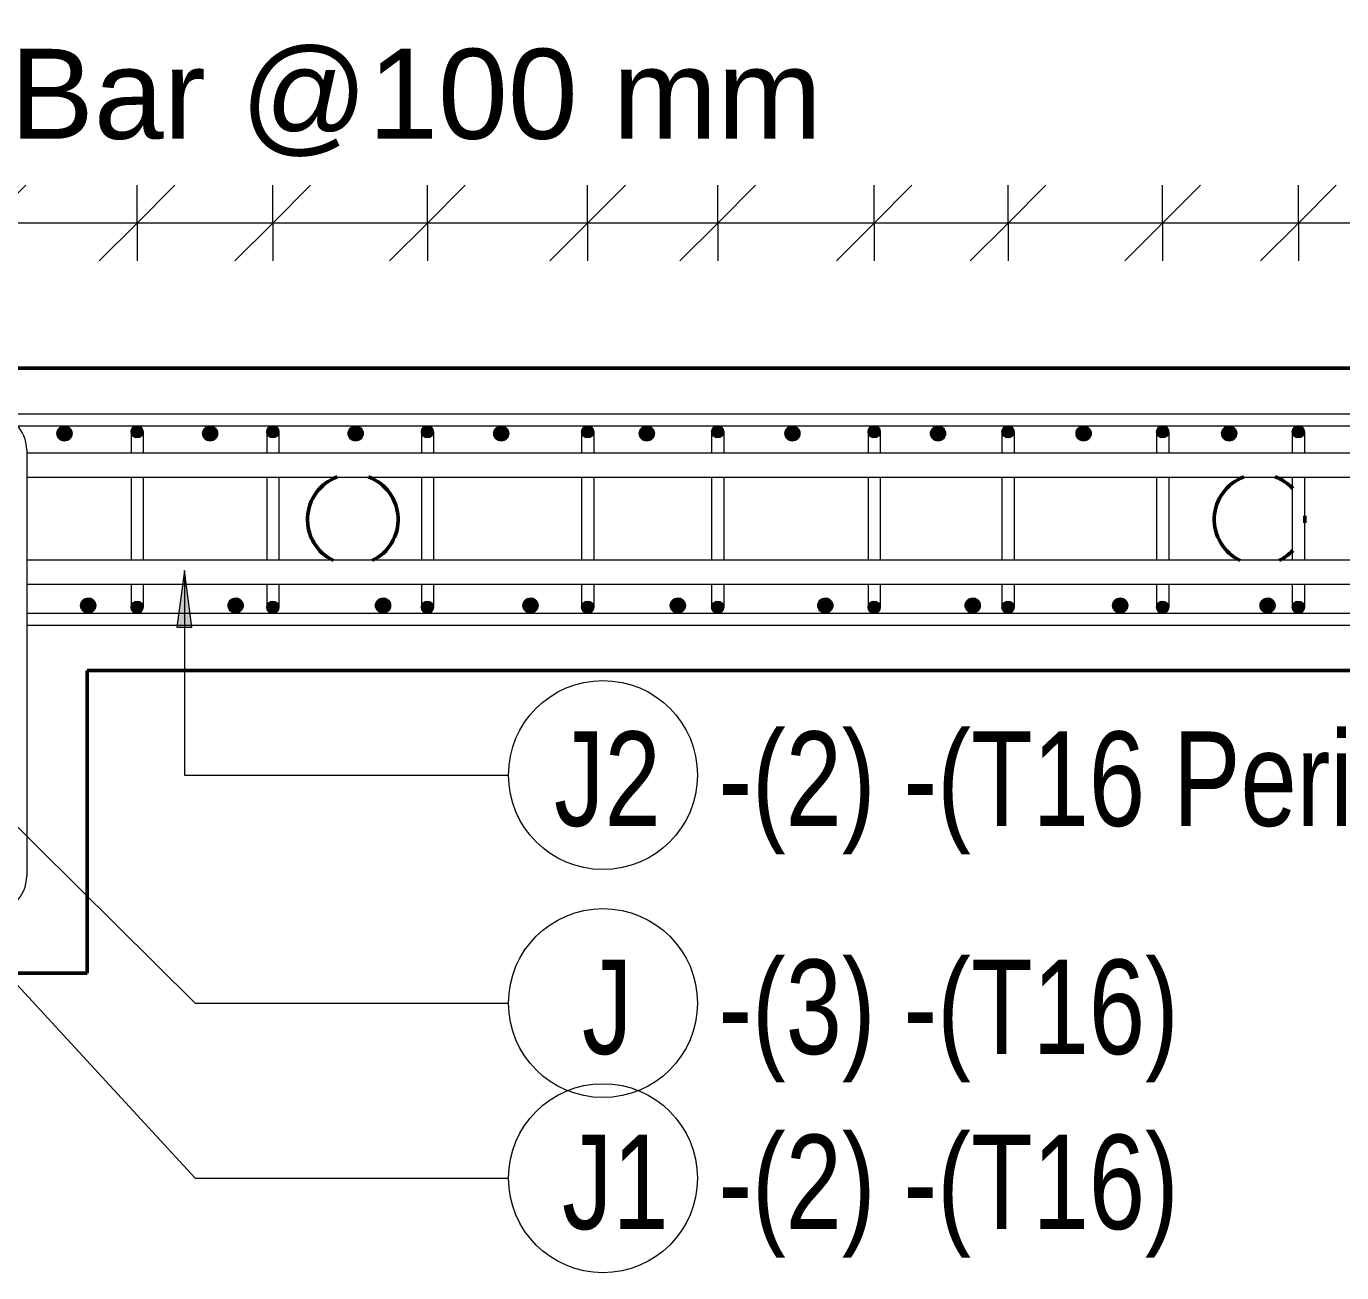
# Model space of a CAD drawing. Header units: millimetres. Extents: x 9013 to 19551, y 11604 to 23400.
# Drawn here: x 17665 to 18536, y 12516 to 13340 of the extents above; entities that cross this region are included whole.
import ezdxf

# ---------------------------------------------------------------- set-up
doc = ezdxf.new("R2010")
doc.units = ezdxf.units.MM
for name, color, linetype, lineweight in [('A-ANNO-DIMS', 211, 'Continuous', 9), ('A-ANNO-DIMS-25', 211, 'Continuous', 9), ('A-WALL', 113, 'Continuous', 25), ('S-RBAR', 171, 'Continuous', 18), ('S-RBAR-IDEN', 171, 'Continuous', 9)]:
    doc.layers.add(name, color=color, linetype=linetype, lineweight=lineweight)
doc.styles.add('Arial', font='arial.ttf', dxfattribs={"height": 59.53125})
doc.styles.add('Nirmala UI Semilight', font='NirmalaS.ttf', dxfattribs={"width": 0.8, "height": 62.5})
doc.dimstyles.new('Arrow_Filled_-_2_5_NI_UI_2', dxfattribs={"dimscale": 304.8, "dimtxt": 65.460247, "dimasz": 0.164042, "dimexe": 0.082021, "dimexo": 0.0625, "dimgap": 0.082021, "dimtad": 1, "dimdec": 0, "dimzin": 0, "dimdsep": 46, "dimtxsty": 'Nirmala UI Semilight', "dimblk1": 'OBLIQUE', "dimblk2": 'OBLIQUE', "dimsah": 1, "dimcen": 0.09, "dimazin": 0, "dimtfac": 1, "dimtdec": 4, "dimtix": 1, "dimtmove": 0, "dimatfit": 3, "dimfxl": 0.082021, "dimfxlon": 1, "dimtvp": 1, "dimtolj": 1, "dimtzin": 0, "dimarcsym": 2})

# ---------------------------------------------------------------- blocks, each defined once
blk = doc.blocks.new('M_Rebar Tag_rfa MARK - ARROW-794226-Elevation Top 3')
at = {"layer": 'S-RBAR-IDEN'}
blk.add_circle((11356.09, 12693.89), 62.5, dxfattribs=at)
blk = doc.blocks.new('DIMBLOCK59-Elevation Top 3')
at = {"layer": 'A-ANNO-DIMS-25'}
for p, q in [((18507.18, 13209.92), (18532.18, 13234.92)), ((18507.18, 13209.92), (18507.18, 13234.92)), ((18603.23, 13209.92), (18628.23, 13234.92)), ((18603.23, 13209.92), (18603.23, 13234.92)), ((18507.18, 13209.92), (18482.18, 13184.92)), ((18603.23, 13209.92), (18507.18, 13209.92)), ((18507.18, 13209.92), (18507.18, 13184.92)), ((18603.23, 13209.92), (18578.23, 13184.92)), ((18603.23, 13209.92), (18603.23, 13184.92))]:
    blk.add_line(p, q, dxfattribs=at)
blk = doc.blocks.new('_Oblique')
at = {"color": 0, "linetype": 'ByBlock', "lineweight": -2}
blk.add_line((-0.5, -0.5), (0.5, 0.5), dxfattribs=at)
blk = doc.blocks.new('DIMBLOCK60-Elevation Top 3')
at = {"layer": 'A-ANNO-DIMS-25'}
for p, q in [((18417.38, 13209.92), (18442.38, 13234.92)), ((18417.38, 13209.92), (18417.38, 13234.92)), ((18507.18, 13209.92), (18532.18, 13234.92)), ((18507.18, 13209.92), (18507.18, 13234.92)), ((18417.38, 13209.92), (18392.38, 13184.92)), ((18507.18, 13209.92), (18417.38, 13209.92)), ((18417.38, 13209.92), (18417.38, 13184.92)), ((18507.18, 13209.92), (18482.18, 13184.92)), ((18507.18, 13209.92), (18507.18, 13184.92))]:
    blk.add_line(p, q, dxfattribs=at)
blk = doc.blocks.new('DIMBLOCK61-Elevation Top 3')
at = {"layer": 'A-ANNO-DIMS-25'}
for p, q in [((18315.08, 13209.92), (18340.08, 13234.92)), ((18315.08, 13209.92), (18315.08, 13234.92)), ((18417.38, 13209.92), (18442.38, 13234.92)), ((18417.38, 13209.92), (18417.38, 13234.92)), ((18315.08, 13209.92), (18290.08, 13184.92)), ((18417.38, 13209.92), (18315.08, 13209.92)), ((18315.08, 13209.92), (18315.08, 13184.92)), ((18417.38, 13209.92), (18392.38, 13184.92)), ((18417.38, 13209.92), (18417.38, 13184.92))]:
    blk.add_line(p, q, dxfattribs=at)
blk = doc.blocks.new('DIMBLOCK62-Elevation Top 3')
at = {"layer": 'A-ANNO-DIMS-25'}
for p, q in [((18226.53, 13209.92), (18251.53, 13234.92)), ((18226.53, 13209.92), (18226.53, 13234.92)), ((18315.08, 13209.92), (18340.08, 13234.92)), ((18315.08, 13209.92), (18315.08, 13234.92)), ((18226.53, 13209.92), (18201.53, 13184.92)), ((18315.08, 13209.92), (18226.53, 13209.92)), ((18226.53, 13209.92), (18226.53, 13184.92)), ((18315.08, 13209.92), (18290.08, 13184.92)), ((18315.08, 13209.92), (18315.08, 13184.92))]:
    blk.add_line(p, q, dxfattribs=at)
blk = doc.blocks.new('DIMBLOCK63-Elevation Top 3')
at = {"layer": 'A-ANNO-DIMS-25'}
for p, q in [((18122.98, 13209.92), (18147.98, 13234.92)), ((18122.98, 13209.92), (18122.98, 13234.92)), ((18226.53, 13209.92), (18251.53, 13234.92)), ((18226.53, 13209.92), (18226.53, 13234.92)), ((18122.98, 13209.92), (18097.98, 13184.92)), ((18226.53, 13209.92), (18122.98, 13209.92)), ((18122.98, 13209.92), (18122.98, 13184.92)), ((18226.53, 13209.92), (18201.53, 13184.92)), ((18226.53, 13209.92), (18226.53, 13184.92))]:
    blk.add_line(p, q, dxfattribs=at)
blk = doc.blocks.new('DIMBLOCK64-Elevation Top 3')
at = {"layer": 'A-ANNO-DIMS-25'}
for p, q in [((18036.93, 13209.92), (18061.93, 13234.92)), ((18036.93, 13209.92), (18036.93, 13234.92)), ((18122.98, 13209.92), (18147.98, 13234.92)), ((18122.98, 13209.92), (18122.98, 13234.92)), ((18036.93, 13209.92), (18011.93, 13184.92)), ((18122.98, 13209.92), (18036.93, 13209.92)), ((18036.93, 13209.92), (18036.93, 13184.92)), ((18122.98, 13209.92), (18097.98, 13184.92)), ((18122.98, 13209.92), (18122.98, 13184.92))]:
    blk.add_line(p, q, dxfattribs=at)
blk = doc.blocks.new('DIMBLOCK65-Elevation Top 3')
at = {"layer": 'A-ANNO-DIMS-25'}
for p, q in [((17930.88, 13209.92), (17955.88, 13234.92)), ((17930.88, 13209.92), (17930.88, 13234.92)), ((18036.93, 13209.92), (18061.93, 13234.92)), ((18036.93, 13209.92), (18036.93, 13234.92)), ((17930.88, 13209.92), (17905.88, 13184.92)), ((18036.93, 13209.92), (17930.88, 13209.92)), ((17930.88, 13209.92), (17930.88, 13184.92)), ((18036.93, 13209.92), (18011.93, 13184.92)), ((18036.93, 13209.92), (18036.93, 13184.92))]:
    blk.add_line(p, q, dxfattribs=at)
blk = doc.blocks.new('DIMBLOCK66-Elevation Top 3')
at = {"layer": 'A-ANNO-DIMS-25'}
for p, q in [((17828.58, 13209.92), (17853.58, 13234.92)), ((17828.58, 13209.92), (17828.58, 13234.92)), ((17930.88, 13209.92), (17955.88, 13234.92)), ((17930.88, 13209.92), (17930.88, 13234.92)), ((17828.58, 13209.92), (17803.58, 13184.92)), ((17930.88, 13209.92), (17828.58, 13209.92)), ((17828.58, 13209.92), (17828.58, 13184.92)), ((17930.88, 13209.92), (17905.88, 13184.92)), ((17930.88, 13209.92), (17930.88, 13184.92))]:
    blk.add_line(p, q, dxfattribs=at)
blk = doc.blocks.new('DIMBLOCK67-Elevation Top 3')
at = {"layer": 'A-ANNO-DIMS-25'}
for p, q in [((17738.78, 13209.92), (17763.78, 13234.92)), ((17738.78, 13209.92), (17738.78, 13234.92)), ((17828.58, 13209.92), (17853.58, 13234.92)), ((17828.58, 13209.92), (17828.58, 13234.92)), ((17738.78, 13209.92), (17713.78, 13184.92)), ((17828.58, 13209.92), (17738.78, 13209.92)), ((17738.78, 13209.92), (17738.78, 13184.92)), ((17828.58, 13209.92), (17803.58, 13184.92)), ((17828.58, 13209.92), (17828.58, 13184.92))]:
    blk.add_line(p, q, dxfattribs=at)
blk = doc.blocks.new('DIMBLOCK68-Elevation Top 3')
at = {"layer": 'A-ANNO-DIMS-25'}
for p, q in [((17640.23, 13209.92), (17665.23, 13234.92)), ((17640.23, 13209.92), (17640.23, 13234.92)), ((17738.78, 13209.92), (17763.78, 13234.92)), ((17738.78, 13209.92), (17738.78, 13234.92)), ((17640.23, 13209.92), (17615.23, 13184.92)), ((17738.78, 13209.92), (17640.23, 13209.92)), ((17640.23, 13209.92), (17640.23, 13184.92)), ((17738.78, 13209.92), (17713.78, 13184.92)), ((17738.78, 13209.92), (17738.78, 13184.92))]:
    blk.add_line(p, q, dxfattribs=at)
blk = doc.blocks.new('DIMBLOCK77-Elevation Top 3')
at = {"layer": 'A-ANNO-DIMS-25'}
for p, q in [((18417.38, 13209.92), (18442.38, 13234.92)), ((18417.38, 13209.92), (18417.38, 13234.92)), ((18507.18, 13209.92), (18532.18, 13234.92)), ((18507.18, 13209.92), (18507.18, 13234.92)), ((18603.23, 13209.92), (18628.23, 13234.92)), ((18603.23, 13209.92), (18603.23, 13234.92)), ((18699.28, 13209.92), (18724.28, 13234.92)), ((18699.28, 13209.92), (18699.28, 13234.92)), ((18795.34, 13209.92), (18820.34, 13234.92)), ((18795.34, 13209.92), (18795.34, 13234.92)), ((18417.38, 13209.92), (18392.38, 13184.92)), ((18507.18, 13209.92), (18417.38, 13209.92)), ((18417.38, 13209.92), (18417.38, 13184.92)), ((18507.18, 13209.92), (18482.18, 13184.92)), ((18795.34, 13209.92), (18507.18, 13209.92)), ((18603.23, 13209.92), (18507.18, 13209.92)), ((18507.18, 13209.92), (18507.18, 13184.92)), ((18603.23, 13209.92), (18578.23, 13184.92)), ((18699.28, 13209.92), (18603.23, 13209.92)), ((18603.23, 13209.92), (18603.23, 13184.92)), ((18699.28, 13209.92), (18674.28, 13184.92)), ((18795.34, 13209.92), (18699.28, 13209.92)), ((18699.28, 13209.92), (18699.28, 13184.92)), ((18795.34, 13209.92), (18770.34, 13184.92)), ((18795.34, 13209.92), (18795.34, 13184.92))]:
    blk.add_line(p, q, dxfattribs=at)
blk = doc.blocks.new('_None')
blk = doc.blocks.new('DIMBLOCK78-Elevation Top 3')
at = {"layer": 'A-ANNO-DIMS-25'}
for p, q in [((18315.08, 13209.92), (18340.08, 13234.92)), ((18315.08, 13209.92), (18315.08, 13234.92)), ((18417.38, 13209.92), (18442.38, 13234.92)), ((18417.38, 13209.92), (18417.38, 13234.92)), ((18507.18, 13209.92), (18532.18, 13234.92)), ((18507.18, 13209.92), (18507.18, 13234.92)), ((18315.08, 13209.92), (18290.08, 13184.92)), ((18417.38, 13209.92), (18315.08, 13209.92)), ((18315.08, 13209.92), (18315.08, 13184.92)), ((18417.38, 13209.92), (18392.38, 13184.92)), ((18507.18, 13209.92), (18417.38, 13209.92)), ((18507.18, 13209.92), (18417.38, 13209.92)), ((18417.38, 13209.92), (18417.38, 13184.92)), ((18507.18, 13209.92), (18482.18, 13184.92)), ((18507.18, 13209.92), (18507.18, 13184.92))]:
    blk.add_line(p, q, dxfattribs=at)
blk = doc.blocks.new('DIMBLOCK79-Elevation Top 3')
at = {"layer": 'A-ANNO-DIMS-25'}
for p, q in [((18226.53, 13209.92), (18251.53, 13234.92)), ((18226.53, 13209.92), (18226.53, 13234.92)), ((18315.08, 13209.92), (18340.08, 13234.92)), ((18315.08, 13209.92), (18315.08, 13234.92)), ((18417.38, 13209.92), (18442.38, 13234.92)), ((18417.38, 13209.92), (18417.38, 13234.92)), ((18226.53, 13209.92), (18201.53, 13184.92)), ((18315.08, 13209.92), (18226.53, 13209.92)), ((18226.53, 13209.92), (18226.53, 13184.92)), ((18315.08, 13209.92), (18290.08, 13184.92)), ((18417.38, 13209.92), (18315.08, 13209.92)), ((18417.38, 13209.92), (18315.08, 13209.92)), ((18315.08, 13209.92), (18315.08, 13184.92)), ((18417.38, 13209.92), (18392.38, 13184.92)), ((18417.38, 13209.92), (18417.38, 13184.92))]:
    blk.add_line(p, q, dxfattribs=at)
blk = doc.blocks.new('DIMBLOCK80-Elevation Top 3')
at = {"layer": 'A-ANNO-DIMS-25'}
for p, q in [((18122.98, 13209.92), (18147.98, 13234.92)), ((18122.98, 13209.92), (18122.98, 13234.92)), ((18226.53, 13209.92), (18251.53, 13234.92)), ((18226.53, 13209.92), (18226.53, 13234.92)), ((18315.08, 13209.92), (18340.08, 13234.92)), ((18315.08, 13209.92), (18315.08, 13234.92)), ((18122.98, 13209.92), (18097.98, 13184.92)), ((18226.53, 13209.92), (18122.98, 13209.92)), ((18122.98, 13209.92), (18122.98, 13184.92)), ((18226.53, 13209.92), (18201.53, 13184.92)), ((18315.08, 13209.92), (18226.53, 13209.92)), ((18315.08, 13209.92), (18226.53, 13209.92)), ((18226.53, 13209.92), (18226.53, 13184.92)), ((18315.08, 13209.92), (18290.08, 13184.92)), ((18315.08, 13209.92), (18315.08, 13184.92))]:
    blk.add_line(p, q, dxfattribs=at)
blk = doc.blocks.new('DIMBLOCK81-Elevation Top 3')
at = {"layer": 'A-ANNO-DIMS-25'}
for p, q in [((18036.93, 13209.92), (18061.93, 13234.92)), ((18036.93, 13209.92), (18036.93, 13234.92)), ((18122.98, 13209.92), (18147.98, 13234.92)), ((18122.98, 13209.92), (18122.98, 13234.92)), ((18226.53, 13209.92), (18251.53, 13234.92)), ((18226.53, 13209.92), (18226.53, 13234.92)), ((18036.93, 13209.92), (18011.93, 13184.92)), ((18122.98, 13209.92), (18036.93, 13209.92)), ((18036.93, 13209.92), (18036.93, 13184.92)), ((18122.98, 13209.92), (18097.98, 13184.92)), ((18226.53, 13209.92), (18122.98, 13209.92)), ((18226.53, 13209.92), (18122.98, 13209.92)), ((18122.98, 13209.92), (18122.98, 13184.92)), ((18226.53, 13209.92), (18201.53, 13184.92)), ((18226.53, 13209.92), (18226.53, 13184.92))]:
    blk.add_line(p, q, dxfattribs=at)
blk = doc.blocks.new('DIMBLOCK82-Elevation Top 3')
at = {"layer": 'A-ANNO-DIMS-25'}
for p, q in [((17930.88, 13209.92), (17955.88, 13234.92)), ((17930.88, 13209.92), (17930.88, 13234.92)), ((18036.93, 13209.92), (18061.93, 13234.92)), ((18036.93, 13209.92), (18036.93, 13234.92)), ((18122.98, 13209.92), (18147.98, 13234.92)), ((18122.98, 13209.92), (18122.98, 13234.92)), ((17930.88, 13209.92), (17905.88, 13184.92)), ((18036.93, 13209.92), (17930.88, 13209.92)), ((17930.88, 13209.92), (17930.88, 13184.92)), ((18036.93, 13209.92), (18011.93, 13184.92)), ((18122.98, 13209.92), (18036.93, 13209.92)), ((18122.98, 13209.92), (18036.93, 13209.92)), ((18036.93, 13209.92), (18036.93, 13184.92)), ((18122.98, 13209.92), (18097.98, 13184.92)), ((18122.98, 13209.92), (18122.98, 13184.92))]:
    blk.add_line(p, q, dxfattribs=at)
blk = doc.blocks.new('DIMBLOCK83-Elevation Top 3')
at = {"layer": 'A-ANNO-DIMS-25'}
for p, q in [((17828.58, 13209.92), (17853.58, 13234.92)), ((17828.58, 13209.92), (17828.58, 13234.92)), ((17930.88, 13209.92), (17955.88, 13234.92)), ((17930.88, 13209.92), (17930.88, 13234.92)), ((18036.93, 13209.92), (18061.93, 13234.92)), ((18036.93, 13209.92), (18036.93, 13234.92)), ((17828.58, 13209.92), (17803.58, 13184.92)), ((17930.88, 13209.92), (17828.58, 13209.92)), ((17828.58, 13209.92), (17828.58, 13184.92)), ((17930.88, 13209.92), (17905.88, 13184.92)), ((18036.93, 13209.92), (17930.88, 13209.92)), ((18036.93, 13209.92), (17930.88, 13209.92)), ((17930.88, 13209.92), (17930.88, 13184.92)), ((18036.93, 13209.92), (18011.93, 13184.92)), ((18036.93, 13209.92), (18036.93, 13184.92))]:
    blk.add_line(p, q, dxfattribs=at)
blk = doc.blocks.new('DIMBLOCK84-Elevation Top 3')
at = {"layer": 'A-ANNO-DIMS-25'}
for p, q in [((17738.78, 13209.92), (17763.78, 13234.92)), ((17738.78, 13209.92), (17738.78, 13234.92)), ((17828.58, 13209.92), (17853.58, 13234.92)), ((17828.58, 13209.92), (17828.58, 13234.92)), ((17930.88, 13209.92), (17955.88, 13234.92)), ((17930.88, 13209.92), (17930.88, 13234.92)), ((17738.78, 13209.92), (17713.78, 13184.92)), ((17828.58, 13209.92), (17738.78, 13209.92)), ((17738.78, 13209.92), (17738.78, 13184.92)), ((17828.58, 13209.92), (17803.58, 13184.92)), ((17930.88, 13209.92), (17828.58, 13209.92)), ((17930.88, 13209.92), (17828.58, 13209.92)), ((17828.58, 13209.92), (17828.58, 13184.92)), ((17930.88, 13209.92), (17905.88, 13184.92)), ((17930.88, 13209.92), (17930.88, 13184.92))]:
    blk.add_line(p, q, dxfattribs=at)
blk = doc.blocks.new('DIMBLOCK85-Elevation Top 3')
at = {"layer": 'A-ANNO-DIMS-25'}
for p, q in [((17640.23, 13209.92), (17665.23, 13234.92)), ((17640.23, 13209.92), (17640.23, 13234.92)), ((17738.78, 13209.92), (17763.78, 13234.92)), ((17738.78, 13209.92), (17738.78, 13234.92)), ((17828.58, 13209.92), (17853.58, 13234.92)), ((17828.58, 13209.92), (17828.58, 13234.92)), ((17640.23, 13209.92), (17615.23, 13184.92)), ((17738.78, 13209.92), (17640.23, 13209.92)), ((17640.23, 13209.92), (17640.23, 13184.92)), ((17738.78, 13209.92), (17713.78, 13184.92)), ((17828.58, 13209.92), (17738.78, 13209.92)), ((17828.58, 13209.92), (17738.78, 13209.92)), ((17738.78, 13209.92), (17738.78, 13184.92)), ((17828.58, 13209.92), (17803.58, 13184.92)), ((17828.58, 13209.92), (17828.58, 13184.92))]:
    blk.add_line(p, q, dxfattribs=at)
blk = doc.blocks.new('DIMBLOCK86-Elevation Top 3')
at = {"layer": 'A-ANNO-DIMS-25'}
for p, q in [((17546.68, 13209.92), (17571.68, 13234.92)), ((17546.68, 13209.92), (17546.68, 13234.92)), ((17640.23, 13209.92), (17665.23, 13234.92)), ((17640.23, 13209.92), (17640.23, 13234.92)), ((17738.78, 13209.92), (17763.78, 13234.92)), ((17738.78, 13209.92), (17738.78, 13234.92)), ((17546.68, 13209.92), (17521.68, 13184.92)), ((17640.23, 13209.92), (17546.68, 13209.92)), ((17546.68, 13209.92), (17546.68, 13184.92)), ((17640.23, 13209.92), (17615.23, 13184.92)), ((17738.78, 13209.92), (17640.23, 13209.92)), ((17738.78, 13209.92), (17640.23, 13209.92)), ((17640.23, 13209.92), (17640.23, 13184.92)), ((17738.78, 13209.92), (17713.78, 13184.92)), ((17738.78, 13209.92), (17738.78, 13184.92))]:
    blk.add_line(p, q, dxfattribs=at)

msp = doc.modelspace()

# ---------------------------------------------------------------- hatches: boundary and pattern name
at = {"layer": 'S-RBAR'}
h = msp.add_hatch(color=256, dxfattribs=at)
edge = h.paths.add_edge_path()
edge.add_arc((17690.75, 13070.7), 5, 0, 360)
for points in [[(17689.2, 13065.95), (17694.79, 13067.76), (17694.79, 13073.64), (17689.2, 13075.46), (17685.75, 13070.7)], [(17737.54, 13068), (17742.01, 13069.45), (17742.01, 13074.15), (17737.54, 13075.61), (17734.78, 13071.8)], [(17785.54, 13065.95), (17791.13, 13067.76), (17791.13, 13073.64), (17785.54, 13075.46), (17782.09, 13070.7)], [(17827.34, 13068), (17831.81, 13069.45), (17831.81, 13074.15), (17827.34, 13075.61), (17824.58, 13071.8)], [(17881.88, 13065.95), (17887.47, 13067.76), (17887.47, 13073.64), (17881.88, 13075.46), (17878.42, 13070.7), (17878.88, 13070.08)], [(17929.64, 13068), (17934.11, 13069.45), (17934.11, 13074.15), (17929.64, 13075.61), (17926.88, 13071.8)], [(17978.21, 13065.95), (17983.8, 13067.76), (17983.8, 13073.64), (17978.21, 13075.46), (17974.76, 13070.7)], [(18035.69, 13068), (18040.17, 13069.45), (18040.17, 13074.15), (18035.69, 13075.61), (18032.93, 13071.8)], [(18074.55, 13065.95), (18080.14, 13067.76), (18080.14, 13073.64), (18074.55, 13075.46), (18071.09, 13070.7)], [(18121.74, 13068), (18126.22, 13069.45), (18126.22, 13074.15), (18121.74, 13075.61), (18118.98, 13071.8)], [(18170.89, 13065.95), (18176.48, 13067.76), (18176.48, 13073.64), (18170.89, 13075.46), (18167.43, 13070.7)], [(18225.29, 13068), (18229.77, 13069.45), (18229.77, 13074.15), (18225.29, 13075.61), (18222.53, 13071.8)], [(18267.22, 13065.95), (18272.81, 13067.76), (18272.81, 13073.64), (18267.22, 13075.46), (18263.77, 13070.7)], [(18313.85, 13068), (18318.32, 13069.45), (18318.32, 13074.15), (18313.85, 13075.61), (18311.08, 13071.8)], [(18363.56, 13065.95), (18369.15, 13067.76), (18369.15, 13073.64), (18363.56, 13075.46), (18360.1, 13070.7)], [(18416.15, 13068), (18420.62, 13069.45), (18420.62, 13074.15), (18416.15, 13075.61), (18413.38, 13071.8)], [(18459.89, 13065.95), (18465.48, 13067.76), (18465.48, 13073.64), (18459.89, 13075.46), (18456.44, 13070.7)], [(18505.95, 13068), (18510.42, 13069.45), (18510.42, 13074.15), (18505.95, 13075.61), (18503.18, 13071.8)], [(17708, 12952.15), (17711.45, 12956.9), (17708, 12961.66), (17702.41, 12959.84), (17702.41, 12953.97)], [(17805.54, 12952.15), (17809, 12956.9), (17805.54, 12961.66), (17799.95, 12959.84), (17799.95, 12953.97)], [(17903.09, 12952.15), (17906.54, 12956.9), (17903.09, 12961.66), (17897.5, 12959.84), (17897.5, 12953.97)], [(18000.63, 12952.15), (18004.09, 12956.9), (18000.63, 12961.66), (17995.04, 12959.84), (17995.04, 12953.97)], [(18098.18, 12952.15), (18101.63, 12956.9), (18098.18, 12961.66), (18092.59, 12959.84), (18092.59, 12953.97)], [(18195.73, 12952.15), (18199.18, 12956.9), (18195.73, 12961.66), (18190.14, 12959.84), (18190.14, 12953.97)], [(18293.27, 12952.15), (18296.73, 12956.9), (18293.27, 12961.66), (18287.68, 12959.84), (18287.68, 12953.97)], [(18390.82, 12952.15), (18394.27, 12956.9), (18390.7, 12961.62), (18385.23, 12959.84), (18385.23, 12953.97), (18390.7, 12952.19)], [(18488.36, 12952.15), (18491.82, 12956.9), (18488.36, 12961.66), (18482.77, 12959.84), (18482.77, 12953.97)], [(17737.54, 12952), (17742.01, 12953.45), (17742.01, 12958.15), (17737.54, 12959.61), (17734.78, 12955.8)], [(17827.34, 12952), (17831.81, 12953.45), (17831.81, 12958.15), (17827.34, 12959.61), (17824.58, 12955.8)], [(17929.64, 12952), (17934.11, 12953.45), (17934.11, 12958.15), (17929.64, 12959.61), (17926.88, 12955.8)], [(18035.69, 12952), (18040.17, 12953.45), (18040.17, 12958.15), (18035.69, 12959.61), (18032.93, 12955.8)], [(18121.74, 12952), (18126.22, 12953.45), (18126.22, 12958.15), (18121.74, 12959.61), (18118.98, 12955.8)], [(18225.29, 12952), (18229.77, 12953.45), (18229.77, 12958.15), (18225.29, 12959.61), (18222.53, 12955.8)], [(18313.85, 12952), (18318.32, 12953.45), (18318.32, 12958.15), (18313.85, 12959.61), (18311.08, 12955.8)], [(18416.15, 12952), (18420.62, 12953.45), (18420.62, 12958.15), (18416.15, 12959.61), (18413.38, 12955.8)], [(18505.95, 12952), (18510.42, 12953.45), (18510.42, 12958.15), (18505.95, 12959.61), (18503.18, 12955.8)]]:
    msp.add_hatch(color=256, dxfattribs=at).paths.add_polyline_path(points)
h = msp.add_hatch(color=256, dxfattribs=at)
edge = h.paths.add_edge_path()
edge.add_arc((17738.78, 13071.8), 4, 0, 360)
h = msp.add_hatch(color=256, dxfattribs=at)
edge = h.paths.add_edge_path()
edge.add_arc((17787.09, 13070.7), 5, 0, 360)
h = msp.add_hatch(color=256, dxfattribs=at)
edge = h.paths.add_edge_path()
edge.add_arc((17828.58, 13071.8), 4, 0, 360)
h = msp.add_hatch(color=256, dxfattribs=at)
edge = h.paths.add_edge_path()
edge.add_arc((17883.42, 13070.7), 5, 0, 360)
h = msp.add_hatch(color=256, dxfattribs=at)
edge = h.paths.add_edge_path()
edge.add_arc((17930.88, 13071.8), 4, 0, 360)
h = msp.add_hatch(color=256, dxfattribs=at)
edge = h.paths.add_edge_path()
edge.add_arc((17979.76, 13070.7), 5, 0, 360)
h = msp.add_hatch(color=256, dxfattribs=at)
edge = h.paths.add_edge_path()
edge.add_arc((18036.93, 13071.8), 4, 0, 360)
h = msp.add_hatch(color=256, dxfattribs=at)
edge = h.paths.add_edge_path()
edge.add_arc((18076.09, 13070.7), 5, 0, 360)
h = msp.add_hatch(color=256, dxfattribs=at)
edge = h.paths.add_edge_path()
edge.add_arc((18122.98, 13071.8), 4, 0, 360)
h = msp.add_hatch(color=256, dxfattribs=at)
edge = h.paths.add_edge_path()
edge.add_arc((18172.43, 13070.7), 5, 0, 360)
h = msp.add_hatch(color=256, dxfattribs=at)
edge = h.paths.add_edge_path()
edge.add_arc((18226.53, 13071.8), 4, 0, 360)
h = msp.add_hatch(color=256, dxfattribs=at)
edge = h.paths.add_edge_path()
edge.add_arc((18268.77, 13070.7), 5, 0, 360)
h = msp.add_hatch(color=256, dxfattribs=at)
edge = h.paths.add_edge_path()
edge.add_arc((18315.08, 13071.8), 4, 0, 360)
h = msp.add_hatch(color=256, dxfattribs=at)
edge = h.paths.add_edge_path()
edge.add_arc((18365.1, 13070.7), 5, 0, 360)
h = msp.add_hatch(color=256, dxfattribs=at)
edge = h.paths.add_edge_path()
edge.add_arc((18417.38, 13071.8), 4, 0, 360)
h = msp.add_hatch(color=256, dxfattribs=at)
edge = h.paths.add_edge_path()
edge.add_arc((18461.44, 13070.7), 5, 0, 360)
h = msp.add_hatch(color=256, dxfattribs=at)
edge = h.paths.add_edge_path()
edge.add_arc((18507.18, 13071.8), 4, 0, 360)
h = msp.add_hatch(color=256, dxfattribs=at)
edge = h.paths.add_edge_path()
edge.add_arc((17706.45, 12956.9), 5, 0, 360)
h = msp.add_hatch(color=256, dxfattribs=at)
edge = h.paths.add_edge_path()
edge.add_arc((17738.78, 12955.8), 4, 0, 360)
h = msp.add_hatch(color=256, dxfattribs=at)
edge = h.paths.add_edge_path()
edge.add_arc((17804, 12956.9), 5, 0, 360)
h = msp.add_hatch(color=256, dxfattribs=at)
edge = h.paths.add_edge_path()
edge.add_arc((17828.58, 12955.8), 4, 0, 360)
h = msp.add_hatch(color=256, dxfattribs=at)
edge = h.paths.add_edge_path()
edge.add_arc((17901.54, 12956.9), 5, 0, 360)
h = msp.add_hatch(color=256, dxfattribs=at)
edge = h.paths.add_edge_path()
edge.add_arc((17930.88, 12955.8), 4, 0, 360)
h = msp.add_hatch(color=256, dxfattribs=at)
edge = h.paths.add_edge_path()
edge.add_arc((17999.09, 12956.9), 5, 0, 360)
h = msp.add_hatch(color=256, dxfattribs=at)
edge = h.paths.add_edge_path()
edge.add_arc((18036.93, 12955.8), 4, 0, 360)
h = msp.add_hatch(color=256, dxfattribs=at)
edge = h.paths.add_edge_path()
edge.add_arc((18096.63, 12956.9), 5, 0, 360)
h = msp.add_hatch(color=256, dxfattribs=at)
edge = h.paths.add_edge_path()
edge.add_arc((18122.98, 12955.8), 4, 0, 360)
h = msp.add_hatch(color=256, dxfattribs=at)
edge = h.paths.add_edge_path()
edge.add_arc((18194.18, 12956.9), 5, 0, 360)
h = msp.add_hatch(color=256, dxfattribs=at)
edge = h.paths.add_edge_path()
edge.add_arc((18226.53, 12955.8), 4, 0, 360)
h = msp.add_hatch(color=256, dxfattribs=at)
edge = h.paths.add_edge_path()
edge.add_arc((18291.73, 12956.9), 5, 0, 360)
h = msp.add_hatch(color=256, dxfattribs=at)
edge = h.paths.add_edge_path()
edge.add_arc((18315.08, 12955.8), 4, 0, 360)
h = msp.add_hatch(color=256, dxfattribs=at)
edge = h.paths.add_edge_path()
edge.add_arc((18389.27, 12956.9), 5, 0, 360)
h = msp.add_hatch(color=256, dxfattribs=at)
edge = h.paths.add_edge_path()
edge.add_arc((18417.38, 12955.8), 4, 0, 360)
h = msp.add_hatch(color=256, dxfattribs=at)
edge = h.paths.add_edge_path()
edge.add_arc((18486.82, 12956.9), 5, 0, 360)
h = msp.add_hatch(color=256, dxfattribs=at)
edge = h.paths.add_edge_path()
edge.add_arc((18507.18, 12955.8), 4, 0, 360)
at = {"layer": 'S-RBAR-IDEN'}
msp.add_hatch(color=256, dxfattribs=at).paths.add_polyline_path([(17770.09, 12980.08), (17765.15, 12942.58), (17775.03, 12942.58)])

# ---------------------------------------------------------------- linework, layer by layer
at = {"layer": 'A-WALL', "lineweight": 50}
for p, q in [((18999.54, 13113.8), (16763.61, 13113.8)), ((17705.76, 12913.8), (18969.54, 12913.8)), ((17705.76, 12713.8), (17705.76, 12913.8)), ((17405.55, 12713.8), (17705.76, 12713.8))]:
    msp.add_line(p, q, dxfattribs=at)
for centre, start, end in [((17881.54, 13013.8), 110.14663, 244.63546), ((17881.54, 13013.8), 295.36454, 69.85337), ((18481.54, 13013.8), 110.14663, 244.63546), ((18481.54, 13013.8), 43.13606, 69.85337), ((18481.54, 13013.8), 355.57823, 4.42177), ((18481.54, 13013.8), 295.36454, 316.86394)]:
    msp.add_arc(centre, 30, start, end, dxfattribs=at)
at = {"layer": 'S-RBAR'}
for p, q in [((16783.54, 13083.8), (18979.54, 13083.8)), ((16783.54, 13075.8), (18979.54, 13075.8)), ((17689.2, 13075.46), (17685.75, 13070.7)), ((17694.79, 13073.64), (17689.2, 13075.46)), ((17694.79, 13067.76), (17694.79, 13073.64)), ((17737.54, 13075.61), (17734.78, 13071.8)), ((17742.01, 13074.15), (17737.54, 13075.61)), ((17742.01, 13069.45), (17742.01, 13074.15)), ((17785.54, 13075.46), (17782.09, 13070.7)), ((17791.13, 13073.64), (17785.54, 13075.46)), ((17791.13, 13067.76), (17791.13, 13073.64)), ((17827.34, 13075.61), (17824.58, 13071.8)), ((17831.81, 13074.15), (17827.34, 13075.61)), ((17831.81, 13069.45), (17831.81, 13074.15)), ((17881.88, 13075.46), (17878.42, 13070.7)), ((17887.47, 13073.64), (17881.88, 13075.46)), ((17887.47, 13067.76), (17887.47, 13073.64)), ((17929.64, 13075.61), (17926.88, 13071.8)), ((17934.11, 13074.15), (17929.64, 13075.61)), ((17934.11, 13069.45), (17934.11, 13074.15)), ((17978.21, 13075.46), (17974.76, 13070.7)), ((17983.8, 13073.64), (17978.21, 13075.46)), ((17983.8, 13067.76), (17983.8, 13073.64)), ((18035.69, 13075.61), (18032.93, 13071.8)), ((18040.17, 13074.15), (18035.69, 13075.61)), ((18040.17, 13069.45), (18040.17, 13074.15)), ((18074.55, 13075.46), (18071.09, 13070.7)), ((18080.14, 13073.64), (18074.55, 13075.46)), ((18080.14, 13067.76), (18080.14, 13073.64)), ((18121.74, 13075.61), (18118.98, 13071.8)), ((18126.22, 13074.15), (18121.74, 13075.61)), ((18126.22, 13069.45), (18126.22, 13074.15)), ((18170.89, 13075.46), (18167.43, 13070.7)), ((18176.48, 13073.64), (18170.89, 13075.46)), ((18176.48, 13067.76), (18176.48, 13073.64)), ((18225.29, 13075.61), (18222.53, 13071.8)), ((18229.77, 13074.15), (18225.29, 13075.61)), ((18229.77, 13069.45), (18229.77, 13074.15)), ((18267.22, 13075.46), (18263.77, 13070.7)), ((18272.81, 13073.64), (18267.22, 13075.46)), ((18272.81, 13067.76), (18272.81, 13073.64)), ((18313.85, 13075.61), (18311.08, 13071.8)), ((18318.32, 13074.15), (18313.85, 13075.61)), ((18318.32, 13069.45), (18318.32, 13074.15)), ((18363.56, 13075.46), (18360.1, 13070.7)), ((18369.15, 13073.64), (18363.56, 13075.46)), ((18369.15, 13067.76), (18369.15, 13073.64)), ((18416.15, 13075.61), (18413.38, 13071.8)), ((18420.62, 13074.15), (18416.15, 13075.61)), ((18420.62, 13069.45), (18420.62, 13074.15)), ((18459.89, 13075.46), (18456.44, 13070.7)), ((18465.48, 13073.64), (18459.89, 13075.46)), ((18465.48, 13067.76), (18465.48, 13073.64)), ((18505.95, 13075.61), (18503.18, 13071.8)), ((18510.42, 13074.15), (18505.95, 13075.61)), ((18510.42, 13069.45), (18510.42, 13074.15)), ((17685.75, 13070.7), (17689.2, 13065.95)), ((17689.2, 13065.95), (17694.79, 13067.76)), ((17734.78, 13071.8), (17734.78, 13058.01)), ((17734.78, 13071.8), (17737.54, 13068)), ((17737.54, 13068), (17742.01, 13069.45)), ((17742.78, 13071.8), (17742.78, 13058.01)), ((17782.09, 13070.7), (17785.54, 13065.95)), ((17785.54, 13065.95), (17791.13, 13067.76)), ((17824.58, 13071.8), (17824.58, 13058.01)), ((17824.58, 13071.8), (17827.34, 13068)), ((17827.34, 13068), (17831.81, 13069.45)), ((17832.58, 13071.8), (17832.58, 13058.01)), ((17878.42, 13070.7), (17878.88, 13070.08)), ((17878.88, 13070.08), (17881.88, 13065.95)), ((17881.88, 13065.95), (17887.47, 13067.76)), ((17926.88, 13071.8), (17926.88, 13058.01)), ((17926.88, 13071.8), (17929.64, 13068)), ((17929.64, 13068), (17934.11, 13069.45)), ((17934.88, 13071.8), (17934.88, 13058.01)), ((17974.76, 13070.7), (17978.21, 13065.95)), ((17978.21, 13065.95), (17983.8, 13067.76)), ((18032.93, 13071.8), (18032.93, 13058.01)), ((18032.93, 13071.8), (18035.69, 13068)), ((18035.69, 13068), (18040.17, 13069.45)), ((18040.93, 13071.8), (18040.93, 13058.01)), ((18071.09, 13070.7), (18074.55, 13065.95)), ((18074.55, 13065.95), (18080.14, 13067.76)), ((18118.98, 13071.8), (18118.98, 13058.01)), ((18118.98, 13071.8), (18121.74, 13068)), ((18121.74, 13068), (18126.22, 13069.45)), ((18126.98, 13071.8), (18126.98, 13058.01)), ((18167.43, 13070.7), (18170.89, 13065.95)), ((18170.89, 13065.95), (18176.48, 13067.76)), ((18222.53, 13071.8), (18222.53, 13058.01)), ((18222.53, 13071.8), (18225.29, 13068)), ((18225.29, 13068), (18229.77, 13069.45)), ((18230.53, 13071.8), (18230.53, 13058.01)), ((18263.77, 13070.7), (18267.22, 13065.95)), ((18267.22, 13065.95), (18272.81, 13067.76)), ((18311.08, 13071.8), (18311.08, 13058.01)), ((18311.08, 13071.8), (18313.85, 13068)), ((18313.85, 13068), (18318.32, 13069.45)), ((18319.08, 13071.8), (18319.08, 13058.01)), ((18360.1, 13070.7), (18363.56, 13065.95)), ((18363.56, 13065.95), (18369.15, 13067.76)), ((18413.38, 13071.8), (18413.38, 13058.01)), ((18413.38, 13071.8), (18416.15, 13068)), ((18416.15, 13068), (18420.62, 13069.45)), ((18421.38, 13071.8), (18421.38, 13058.01)), ((18456.44, 13070.7), (18459.89, 13065.95)), ((18459.89, 13065.95), (18465.48, 13067.76)), ((18503.18, 13071.8), (18503.18, 13058.01)), ((18503.18, 13071.8), (18505.95, 13068)), ((18505.95, 13068), (18510.42, 13069.45)), ((18511.18, 13071.8), (18511.18, 13058.01)), ((17665.76, 13059.8), (17665.76, 12777.8)), ((17665.76, 13057.83), (18867.05, 13057.83)), ((17665.76, 13041.83), (18867.05, 13041.83)), ((17734.78, 13041.87), (17734.78, 13035.8)), ((17742.78, 13041.87), (17742.78, 13035.8)), ((17824.58, 13041.87), (17824.58, 13035.8)), ((17832.58, 13041.87), (17832.58, 13035.8)), ((17926.88, 13041.87), (17926.88, 13035.8)), ((17934.88, 13041.87), (17934.88, 13035.8)), ((18032.93, 13041.87), (18032.93, 13035.8)), ((18040.93, 13041.87), (18040.93, 13035.8)), ((18118.98, 13041.87), (18118.98, 13035.8)), ((18126.98, 13041.87), (18126.98, 13035.8)), ((18222.53, 13041.87), (18222.53, 13035.8)), ((18230.53, 13041.87), (18230.53, 13035.8)), ((18311.08, 13041.87), (18311.08, 13035.8)), ((18319.08, 13041.87), (18319.08, 13035.8)), ((18413.38, 13041.87), (18413.38, 13035.8)), ((18421.38, 13041.87), (18421.38, 13035.8)), ((18503.18, 13041.87), (18503.18, 13035.8)), ((18511.18, 13041.87), (18511.18, 13035.8)), ((17734.78, 13035.8), (17734.78, 12991.8)), ((17742.78, 13035.8), (17742.78, 12991.8)), ((17824.58, 13035.8), (17824.58, 12991.8)), ((17832.58, 13035.8), (17832.58, 12991.8)), ((17926.88, 13035.8), (17926.88, 12991.8)), ((17934.88, 13035.8), (17934.88, 12991.8)), ((18032.93, 13035.8), (18032.93, 12991.8)), ((18040.93, 13035.8), (18040.93, 12991.8)), ((18118.98, 13035.8), (18118.98, 12991.8)), ((18126.98, 13035.8), (18126.98, 12991.8)), ((18222.53, 13035.8), (18222.53, 12991.8)), ((18230.53, 13035.8), (18230.53, 12991.8)), ((18311.08, 13035.8), (18311.08, 12991.8)), ((18319.08, 13035.8), (18319.08, 12991.8)), ((18413.38, 13035.8), (18413.38, 12991.8)), ((18421.38, 13035.8), (18421.38, 12991.8)), ((18503.18, 13035.8), (18503.18, 12991.8)), ((18511.18, 13035.8), (18511.18, 12991.8)), ((17665.76, 12987.02), (18867.05, 12987.02)), ((17734.78, 12991.8), (17734.78, 12986.98)), ((17742.78, 12991.8), (17742.78, 12986.98)), ((17824.58, 12991.8), (17824.58, 12986.98)), ((17832.58, 12991.8), (17832.58, 12986.98)), ((17926.88, 12991.8), (17926.88, 12986.98)), ((17934.88, 12991.8), (17934.88, 12986.98)), ((18032.93, 12991.8), (18032.93, 12986.98)), ((18040.93, 12991.8), (18040.93, 12986.98)), ((18118.98, 12991.8), (18118.98, 12986.98)), ((18126.98, 12991.8), (18126.98, 12986.98)), ((18222.53, 12991.8), (18222.53, 12986.98)), ((18230.53, 12991.8), (18230.53, 12986.98)), ((18311.08, 12991.8), (18311.08, 12986.98)), ((18319.08, 12991.8), (18319.08, 12986.98)), ((18413.38, 12991.8), (18413.38, 12986.98)), ((18421.38, 12991.8), (18421.38, 12986.98)), ((18503.18, 12991.8), (18503.18, 12986.98)), ((18511.18, 12991.8), (18511.18, 12986.98)), ((17665.76, 12971.02), (18867.05, 12971.02)), ((17734.78, 12970.84), (17734.78, 12955.8)), ((17742.78, 12970.84), (17742.78, 12955.8)), ((17824.58, 12970.84), (17824.58, 12955.8)), ((17832.58, 12970.84), (17832.58, 12955.8)), ((17926.88, 12970.84), (17926.88, 12955.8)), ((17934.88, 12970.84), (17934.88, 12955.8)), ((18032.93, 12970.84), (18032.93, 12955.8)), ((18040.93, 12970.84), (18040.93, 12955.8)), ((18118.98, 12970.84), (18118.98, 12955.8)), ((18126.98, 12970.84), (18126.98, 12955.8)), ((18222.53, 12970.84), (18222.53, 12955.8)), ((18230.53, 12970.84), (18230.53, 12955.8)), ((18311.08, 12970.84), (18311.08, 12955.8)), ((18319.08, 12970.84), (18319.08, 12955.8)), ((18413.38, 12970.84), (18413.38, 12955.8)), ((18421.38, 12970.84), (18421.38, 12955.8)), ((18503.18, 12970.84), (18503.18, 12955.8)), ((18511.18, 12970.84), (18511.18, 12955.8)), ((17708, 12961.66), (17702.41, 12959.84)), ((17702.41, 12959.84), (17702.41, 12953.97)), ((17711.45, 12956.9), (17708, 12961.66)), ((17805.54, 12961.66), (17799.95, 12959.84)), ((17799.95, 12959.84), (17799.95, 12953.97)), ((17809, 12956.9), (17805.54, 12961.66)), ((17903.09, 12961.66), (17897.5, 12959.84)), ((17897.5, 12959.84), (17897.5, 12953.97)), ((17906.54, 12956.9), (17903.09, 12961.66)), ((18000.63, 12961.66), (17995.04, 12959.84)), ((17995.04, 12959.84), (17995.04, 12953.97)), ((18004.09, 12956.9), (18000.63, 12961.66)), ((18098.18, 12961.66), (18092.59, 12959.84)), ((18092.59, 12959.84), (18092.59, 12953.97)), ((18101.63, 12956.9), (18098.18, 12961.66)), ((18195.73, 12961.66), (18190.14, 12959.84)), ((18190.14, 12959.84), (18190.14, 12953.97)), ((18199.18, 12956.9), (18195.73, 12961.66)), ((18293.27, 12961.66), (18287.68, 12959.84)), ((18287.68, 12959.84), (18287.68, 12953.97)), ((18296.73, 12956.9), (18293.27, 12961.66)), ((18390.7, 12961.62), (18385.23, 12959.84)), ((18385.23, 12959.84), (18385.23, 12953.97)), ((18394.27, 12956.9), (18390.7, 12961.62)), ((18488.36, 12961.66), (18482.77, 12959.84)), ((18482.77, 12959.84), (18482.77, 12953.97)), ((18491.82, 12956.9), (18488.36, 12961.66)), ((17665.76, 12951.8), (18979.54, 12951.8)), ((17702.41, 12953.97), (17708, 12952.15)), ((17708, 12952.15), (17711.45, 12956.9)), ((17737.54, 12959.61), (17734.78, 12955.8)), ((17734.78, 12955.8), (17737.54, 12952)), ((17742.01, 12958.15), (17737.54, 12959.61)), ((17737.54, 12952), (17742.01, 12953.45)), ((17742.01, 12953.45), (17742.01, 12958.15)), ((17799.95, 12953.97), (17805.54, 12952.15)), ((17805.54, 12952.15), (17809, 12956.9)), ((17827.34, 12959.61), (17824.58, 12955.8)), ((17824.58, 12955.8), (17827.34, 12952)), ((17831.81, 12958.15), (17827.34, 12959.61)), ((17827.34, 12952), (17831.81, 12953.45)), ((17831.81, 12953.45), (17831.81, 12958.15)), ((17897.5, 12953.97), (17903.09, 12952.15)), ((17903.09, 12952.15), (17906.54, 12956.9)), ((17929.64, 12959.61), (17926.88, 12955.8)), ((17926.88, 12955.8), (17929.64, 12952)), ((17934.11, 12958.15), (17929.64, 12959.61)), ((17929.64, 12952), (17934.11, 12953.45)), ((17934.11, 12953.45), (17934.11, 12958.15)), ((17995.04, 12953.97), (18000.63, 12952.15)), ((18000.63, 12952.15), (18004.09, 12956.9)), ((18035.69, 12959.61), (18032.93, 12955.8)), ((18032.93, 12955.8), (18035.69, 12952)), ((18040.17, 12958.15), (18035.69, 12959.61)), ((18035.69, 12952), (18040.17, 12953.45)), ((18040.17, 12953.45), (18040.17, 12958.15)), ((18092.59, 12953.97), (18098.18, 12952.15)), ((18098.18, 12952.15), (18101.63, 12956.9)), ((18121.74, 12959.61), (18118.98, 12955.8)), ((18118.98, 12955.8), (18121.74, 12952)), ((18126.22, 12958.15), (18121.74, 12959.61)), ((18121.74, 12952), (18126.22, 12953.45)), ((18126.22, 12953.45), (18126.22, 12958.15)), ((18190.14, 12953.97), (18195.73, 12952.15)), ((18195.73, 12952.15), (18199.18, 12956.9)), ((18225.29, 12959.61), (18222.53, 12955.8)), ((18222.53, 12955.8), (18225.29, 12952)), ((18229.77, 12958.15), (18225.29, 12959.61)), ((18225.29, 12952), (18229.77, 12953.45)), ((18229.77, 12953.45), (18229.77, 12958.15)), ((18287.68, 12953.97), (18293.27, 12952.15)), ((18293.27, 12952.15), (18296.73, 12956.9)), ((18313.85, 12959.61), (18311.08, 12955.8)), ((18311.08, 12955.8), (18313.85, 12952)), ((18318.32, 12958.15), (18313.85, 12959.61)), ((18313.85, 12952), (18318.32, 12953.45)), ((18318.32, 12953.45), (18318.32, 12958.15)), ((18385.23, 12953.97), (18390.7, 12952.19)), ((18390.7, 12952.19), (18390.82, 12952.15)), ((18390.82, 12952.15), (18394.27, 12956.9)), ((18416.15, 12959.61), (18413.38, 12955.8)), ((18413.38, 12955.8), (18416.15, 12952)), ((18420.62, 12958.15), (18416.15, 12959.61)), ((18416.15, 12952), (18420.62, 12953.45)), ((18420.62, 12953.45), (18420.62, 12958.15)), ((18482.77, 12953.97), (18488.36, 12952.15)), ((18488.36, 12952.15), (18491.82, 12956.9)), ((18505.95, 12959.61), (18503.18, 12955.8)), ((18503.18, 12955.8), (18505.95, 12952)), ((18510.42, 12958.15), (18505.95, 12959.61)), ((18505.95, 12952), (18510.42, 12953.45)), ((18510.42, 12953.45), (18510.42, 12958.15)), ((17665.76, 12943.8), (18979.54, 12943.8))]:
    msp.add_line(p, q, dxfattribs=at)
for centre, radius in [((17690.75, 13070.7), 5), ((17738.78, 13071.8), 4), ((17787.09, 13070.7), 5), ((17828.58, 13071.8), 4), ((17883.42, 13070.7), 5), ((17930.88, 13071.8), 4), ((17979.76, 13070.7), 5), ((18036.93, 13071.8), 4), ((18076.09, 13070.7), 5), ((18122.98, 13071.8), 4), ((18172.43, 13070.7), 5), ((18226.53, 13071.8), 4), ((18268.77, 13070.7), 5), ((18315.08, 13071.8), 4), ((18365.1, 13070.7), 5), ((18417.38, 13071.8), 4), ((18461.44, 13070.7), 5), ((18507.18, 13071.8), 4), ((17706.45, 12956.9), 5), ((17738.78, 12955.8), 4), ((17804, 12956.9), 5), ((17828.58, 12955.8), 4), ((17901.54, 12956.9), 5), ((17930.88, 12955.8), 4), ((17999.09, 12956.9), 5), ((18036.93, 12955.8), 4), ((18096.63, 12956.9), 5), ((18122.98, 12955.8), 4), ((18194.18, 12956.9), 5), ((18226.53, 12955.8), 4), ((18291.73, 12956.9), 5), ((18315.08, 12955.8), 4), ((18389.27, 12956.9), 5), ((18417.38, 12955.8), 4), ((18486.82, 12956.9), 5), ((18507.18, 12955.8), 4)]:
    msp.add_circle(centre, radius, dxfattribs=at)
for centre, radius, start, end in [((17641.76, 13059.8), 24, 0, 90), ((17738.78, 13071.8), 4, 0, 180), ((17828.58, 13071.8), 4, 0, 180), ((17930.88, 13071.8), 4, 0, 180), ((18036.93, 13071.8), 4, 0, 180), ((18122.98, 13071.8), 4, 0, 180), ((18226.53, 13071.8), 4, 0, 180), ((18315.08, 13071.8), 4, 0, 180), ((18417.38, 13071.8), 4, 0, 180), ((18507.18, 13071.8), 4, 0, 180), ((17738.78, 12955.8), 4, 180, 0), ((17828.58, 12955.8), 4, 180, 0), ((17930.88, 12955.8), 4, 180, 0), ((18036.93, 12955.8), 4, 180, 0), ((18122.98, 12955.8), 4, 180, 0), ((18226.53, 12955.8), 4, 180, 0), ((18315.08, 12955.8), 4, 180, 0), ((18417.38, 12955.8), 4, 180, 0), ((18507.18, 12955.8), 4, 180, 0), ((17641.76, 12777.8), 24, 270, 0)]:
    msp.add_arc(centre, radius, start, end, dxfattribs=at)
at = {"layer": 'S-RBAR-IDEN'}
for p, q in [((17770.09, 12980.08), (17765.15, 12942.58)), ((17775.03, 12942.58), (17770.09, 12980.08)), ((17770.09, 12980.08), (17770.09, 12844.75)), ((17765.15, 12942.58), (17775.03, 12942.58)), ((17613.59, 12855.83), (17777.31, 12693.89)), ((17770.09, 12844.75), (17984.56, 12844.75)), ((17577.19, 12795.08), (17777.31, 12578.06)), ((17777.31, 12693.89), (17984.56, 12693.89)), ((17777.31, 12578.06), (17984.56, 12578.06))]:
    msp.add_line(p, q, dxfattribs=at)

# ---------------------------------------------------------------- block references
for p in [(6690.98, 150.86), (6690.98, 0), (6690.98, -115.84)]:
    msp.add_blockref('M_Rebar Tag_rfa MARK - ARROW-794226-Elevation Top 3', p, dxfattribs=at)

# ---------------------------------------------------------------- texts
at = {"layer": 'S-RBAR-IDEN', "char_height": 62.5, "attachment_point": 1, "style": 'Nirmala UI Semilight'}
for s, insert, width in [('J2', (18014.68, 12873.56), 73.7552), ('-(2) -(T16 Perimeter Bar)', (18123.44, 12873.56), 873.8394), ('-(3) -(T16)', (18123.44, 12722.69), 352.7425), ('J', (18033.18, 12722.69), 28.8607), ('J1', (18019.98, 12606.86), 60.9282), ('-(2) -(T16)', (18123.44, 12606.86), 352.7425)]:
    msp.add_mtext(s, dxfattribs=dict(at, insert=insert, width=width))

# ---------------------------------------------------------------- dimensions: what is measured, and where the dimension line sits
at = {"layer": 'A-ANNO-DIMS'}
for base, p1, p2, text, override, picture, middle in [((17640.23, 13209.92), (17738.78, 13184.92), (17640.23, 13184.92), '99', {"dimpost": '<>', "dimblk1": 'None', "dimblk2": 'None', "dimsah": 1, "dimfxl": 98.550774}, 'DIMBLOCK86-Elevation Top 3', (17689.5, 13267.24)), ((17738.78, 13209.92), (17828.58, 13184.92), (17738.78, 13184.92), '90', {"dimpost": '<>', "dimblk1": 'None', "dimblk2": 'None', "dimsah": 1, "dimfxl": 89.800774}, 'DIMBLOCK85-Elevation Top 3', (17783.68, 13267.24)), ((17930.88, 13209.92), (18036.93, 13184.92), (17930.88, 13184.92), '106', {"dimpost": '<>', "dimblk1": 'None', "dimblk2": 'None', "dimsah": 1, "dimfxl": 106.050774}, 'DIMBLOCK83-Elevation Top 3', (17983.9, 13267.42)), ((18036.93, 13209.92), (18122.98, 13184.92), (18036.93, 13184.92), '86', {"dimpost": '<>', "dimblk1": 'None', "dimblk2": 'None', "dimsah": 1, "dimfxl": 86.050774}, 'DIMBLOCK82-Elevation Top 3', (18079.95, 13267.24)), ((18122.98, 13209.92), (18226.53, 13184.92), (18122.98, 13184.92), '104', {"dimpost": '<>', "dimblk1": 'None', "dimblk2": 'None', "dimsah": 1, "dimfxl": 103.550774}, 'DIMBLOCK81-Elevation Top 3', (18174.76, 13267.39)), ((18315.08, 13209.92), (18417.38, 13184.92), (18315.08, 13184.92), '102', {"dimpost": '<>', "dimblk1": 'None', "dimblk2": 'None', "dimsah": 1, "dimfxl": 102.300774}, 'DIMBLOCK79-Elevation Top 3', (18366.23, 13267.39)), ((18417.38, 13209.92), (18507.18, 13184.92), (18417.38, 13184.92), '90', {"dimpost": '<>', "dimblk1": 'None', "dimblk2": 'None', "dimsah": 1, "dimfxl": 89.800774}, 'DIMBLOCK78-Elevation Top 3', (18462.28, 13267.24)), ((17640.23, 13209.92), (17738.78, 13184.92), (17640.23, 13184.92), ' ', {"dimpost": '<>', "dimfxl": 98.550774}, 'DIMBLOCK68-Elevation Top 3', (17689.5, 13209.92)), ((17738.78, 13209.92), (17828.58, 13184.92), (17738.78, 13184.92), ' ', {"dimpost": '<>', "dimfxl": 89.800774}, 'DIMBLOCK67-Elevation Top 3', (17783.68, 13209.92)), ((17930.88, 13209.92), (18036.93, 13184.92), (17930.88, 13184.92), ' ', {"dimpost": '<>', "dimfxl": 106.050774}, 'DIMBLOCK65-Elevation Top 3', (17983.9, 13209.92)), ((18036.93, 13209.92), (18122.98, 13184.92), (18036.93, 13184.92), ' ', {"dimpost": '<>', "dimfxl": 86.050774}, 'DIMBLOCK64-Elevation Top 3', (18079.95, 13209.92)), ((18122.98, 13209.92), (18226.53, 13184.92), (18122.98, 13184.92), ' ', {"dimpost": '<>', "dimfxl": 103.550774}, 'DIMBLOCK63-Elevation Top 3', (18174.76, 13209.92)), ((18315.08, 13209.92), (18417.38, 13184.92), (18315.08, 13184.92), ' ', {"dimpost": '<>', "dimfxl": 102.300774}, 'DIMBLOCK61-Elevation Top 3', (18366.23, 13209.92)), ((18417.38, 13209.92), (18507.18, 13184.92), (18417.38, 13184.92), ' ', {"dimpost": '<>', "dimfxl": 89.800774}, 'DIMBLOCK60-Elevation Top 3', (18462.28, 13209.92)), ((18507.18, 13209.92), (18603.23, 13184.92), (18507.18, 13184.92), ' ', {"dimpost": '<>', "dimfxl": 96.050774}, 'DIMBLOCK59-Elevation Top 3', (18555.21, 13209.92))]:
    dim = msp.add_linear_dim(base=base, p1=p1, p2=p2, text=text, dimstyle='Arrow_Filled_-_2_5_NI_UI_2', override=override, dxfattribs=at)
    dim.commit()
    dim.dimension.update_dxf_attribs({"geometry": picture, "text_midpoint": middle})
for base, p1, p2, text, override, picture, middle in [((17828.58, 13209.92), (17930.88, 13184.92), (17828.58, 13184.92), '102', {"dimpost": '<>', "dimblk1": 'None', "dimblk2": 'None', "dimsah": 1, "dimfxl": 102.300774}, 'DIMBLOCK84-Elevation Top 3', (17879.73, 13267.39)), ((18226.53, 13209.92), (18315.08, 13184.92), (18226.53, 13184.92), '89', {"dimpost": '<>', "dimblk1": 'None', "dimblk2": 'None', "dimsah": 1, "dimfxl": 88.550774}, 'DIMBLOCK80-Elevation Top 3', (18270.81, 13267.24)), ((18507.18, 13209.92), (18795.34, 13184.92), (18507.18, 13184.92), '288', {"dimpost": '<>', "dimblk1": 'None', "dimblk2": 'None', "dimsah": 1, "dimfxl": 288.152321}, 'DIMBLOCK77-Elevation Top 3', (18651.26, 13267.2)), ((17828.58, 13209.92), (17930.88, 13184.92), (17828.58, 13184.92), ' ', {"dimpost": '<>', "dimfxl": 102.300774}, 'DIMBLOCK66-Elevation Top 3', (17879.73, 13209.92)), ((18226.53, 13209.92), (18315.08, 13184.92), (18226.53, 13184.92), ' ', {"dimpost": '<>', "dimfxl": 88.550774}, 'DIMBLOCK62-Elevation Top 3', (18270.81, 13209.92))]:
    dim = msp.add_linear_dim(base=base, p1=p1, p2=p2, angle=0, text=text, dimstyle='Arrow_Filled_-_2_5_NI_UI_2', override=override, dxfattribs=at)
    dim.commit()
    dim.dimension.update_dxf_attribs({"geometry": picture, "text_midpoint": middle})

# ---------------------------------------------------------------- next in the draw order: texts
at = {"layer": 'S-RBAR-IDEN', "insert": (17451.43, 13325.16), "char_height": 59.5312, "width": 907.9111, "attachment_point": 1, "style": 'Arial', "bg_fill": 3, "box_fill_scale": 1.25, "bg_fill_color": 256, "bg_fill_true_color": 13158600, "bg_fill_transparency": 0}
msp.add_mtext('T8 U Bar @100 mm', dxfattribs=at)

doc.saveas('drawing.dxf')
